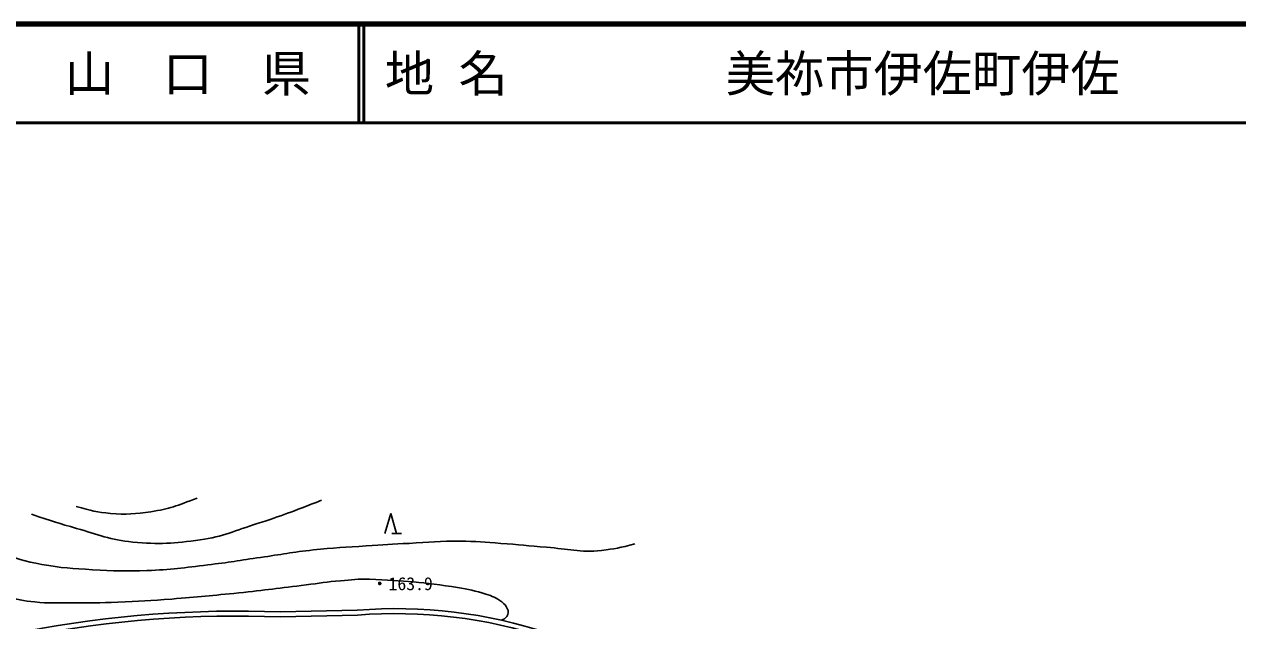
# Model space of a CAD drawing. Units: millimetres, scale not verified. Extents: x 40000 to 680000, y 20000 to 380000.
# Drawn here: x 333763 to 457013, y 319456 to 380000 of the extents above; entities that cross this region are included whole.
import ezdxf
from ezdxf.enums import TextEntityAlignment as Align

# ---------------------------------------------------------------- set-up
doc = ezdxf.new("R2010")
doc.units = ezdxf.units.MM
doc.header["$LTSCALE"] = 1000
for name, color, linetype, lineweight in [('M-BGD', 7, 'Continuous', 25), ('M-TTL', 2, 'Continuous', 140), ('M-TTL-LINE', 7, 'Continuous', 50)]:
    doc.layers.add(name, color=color, linetype=linetype, lineweight=lineweight)
doc.layers.add('M-TTL-TXT', color=7, linetype='Continuous')
doc.styles.add('ＭＳ ゴシック', font='')
doc.styles.get('ＭＳ ゴシック').set_extended_font_data('MS Gothic')

msp = doc.modelspace()

# ---------------------------------------------------------------- linework, layer by layer
at = {"layer": 'M-BGD'}
for p, q in [((370387, 328323), (370987, 330323)), ((370987, 330323), (371587, 328323)), ((371087, 328323), (372087, 328323)), ((367571, 320530), (359778, 320351)), ((367596, 320031), (359775, 319851))]:
    msp.add_line(p, q, dxfattribs=at)
for centre, radius, start, end in [((371458, 270805), 49877, 49.32186, 94.4696), ((355476, 206533), 113900, 87.8352, 113.86126), ((355476, 206533), 113400, 87.82754, 113.86247), ((371458, 270805), 49377, 49.31978, 94.48553)]:
    msp.add_arc(centre, radius, start, end, dxfattribs=at)
for points, knots in [([(334511, 330257), (336670, 329528), (337270, 329337), (339064, 328828), (341273, 328201), (342492, 327672), (344777, 327444), (347442, 327179), (348979, 327285), (351629, 327668), (353962, 328004), (355187, 328603), (357432, 329319), (360012, 330142), (360868, 330487), (363949, 331685)], [0, 0, 0, 0, 1, 1, 1, 2, 2, 2, 3, 3, 3, 4, 4, 4, 5, 5, 5, 5]), ([(339041, 331060), (340588, 330615), (341141, 330477), (342523, 330346), (344122, 330195), (345042, 330288), (346630, 330524), (348518, 330806), (349247, 331119), (351317, 331908)], [0, 0, 0, 0, 1, 1, 1, 2, 2, 2, 3, 3, 3, 3]), ([(395776, 327266), (394271, 326842), (393726, 326748), (392384, 326596), (390215, 326351), (388981, 326751), (386804, 326909), (384989, 327041), (383977, 327183), (382162, 327311), (380550, 327424), (379648, 327517), (378033, 327534), (376008, 327554), (374876, 327414), (372855, 327311), (371154, 327224), (370202, 327158), (368502, 327043), (366392, 326900), (365205, 326864), (363101, 326641), (361008, 326419), (359851, 326178), (357767, 325882), (355675, 325585), (354509, 325368), (352410, 325123), (350001, 324842), (348652, 324634), (346228, 324543), (344067, 324462), (342852, 324510), (340693, 324632), (338680, 324746), (337545, 324816), (335560, 325168), (333813, 325477), (332834, 325756), (331207, 326462), (330541, 326752), (330222, 327024), (329600, 327400), (328876, 327838), (328645, 327991), (327770, 328560)], [0, 0, 0, 0, 1, 1, 1, 2, 2, 2, 3, 3, 3, 4, 4, 4, 5, 5, 5, 6, 6, 6, 7, 7, 7, 8, 8, 8, 9, 9, 9, 10, 10, 10, 11, 11, 11, 12, 12, 12, 13, 13, 13, 14, 14, 14, 15, 15, 15, 15]), ([(293903, 307128), (295575, 307623), (296087, 307783), (297431, 308347), (298902, 308964), (299646, 309481), (301068, 310205), (302231, 310798), (302856, 311187), (304047, 311721), (305137, 312209), (305798, 312362), (306896, 312832), (308249, 313411), (308995, 313765), (310320, 314407), (312384, 315409), (313537, 315980), (315542, 317094), (316764, 317773), (317401, 318234), (318573, 318993), (320374, 320161), (321336, 320885), (323088, 322125), (323815, 322639), (324129, 323082), (324937, 323458), (325388, 323668), (325691, 323719), (326189, 323700), (326828, 323677), (327176, 323533), (327785, 323337), (328511, 323103), (328844, 322784), (329563, 322529), (330440, 322218), (330947, 322084), (331856, 321882), (333013, 321626), (333665, 321463), (334846, 321357), (336277, 321229), (337086, 321260), (338523, 321256), (340373, 321251), (341411, 321261), (343260, 321337), (345404, 321425), (346605, 321497), (348745, 321660), (351404, 321863), (352891, 322011), (355543, 322286), (358222, 322564), (359717, 322773), (362392, 323094), (363749, 323258), (364504, 323406), (365866, 323519), (367016, 323614), (367664, 323711), (368816, 323660), (372328, 323506), (374308, 323387), (377776, 322812), (378909, 322624), (379544, 322496), (380644, 322165), (381320, 321962), (381690, 321772), (382260, 321357), (382532, 321160), (382690, 321017), (382826, 320711), (382956, 320418), (382941, 320160), (382763, 319895), (382617, 319676), (382453, 319599), (382210, 319509)], [0, 0, 0, 0, 1, 1, 1, 2, 2, 2, 3, 3, 3, 4, 4, 4, 5, 5, 5, 6, 6, 6, 7, 7, 7, 8, 8, 8, 9, 9, 9, 10, 10, 10, 11, 11, 11, 12, 12, 12, 13, 13, 13, 14, 14, 14, 15, 15, 15, 16, 16, 16, 17, 17, 17, 18, 18, 18, 19, 19, 19, 20, 20, 20, 21, 21, 21, 22, 22, 22, 23, 23, 23, 24, 24, 24, 25, 25, 25, 26, 26, 26, 27, 27, 27, 27])]:
    msp.add_open_spline(points, degree=3, knots=knots, dxfattribs=at)
at = {"layer": 'M-TTL'}
msp.add_line((680000, 380000), (40000, 380000), dxfattribs=at)
at = {"layer": 'M-TTL-LINE'}
for p, q in [((367750, 380000), (367750, 370000)), ((368250, 380000), (368250, 370000)), ((40000, 370000), (680000, 370000))]:
    msp.add_line(p, q, dxfattribs=at)

# ---------------------------------------------------------------- texts
at = {"layer": 'M-BGD', "style": 'ＭＳ ゴシック'}
msp.add_text('・163.9', height=1320, dxfattribs=at).set_placement((368965, 323216), align=Align.MIDDLE_LEFT)
at = {"layer": 'M-TTL-TXT', "style": 'ＭＳ ゴシック'}
msp.add_text('山\u3000口\u3000県', height=3666, dxfattribs=at).set_placement((350375, 375000), align=Align.MIDDLE_CENTER)
for s, p in [('地 名', (370380, 375000)), ('美祢市伊佐町伊佐', (405024, 375000))]:
    msp.add_text(s, height=3666, dxfattribs=at).set_placement(p, align=Align.MIDDLE_LEFT)

doc.saveas('drawing.dxf')
